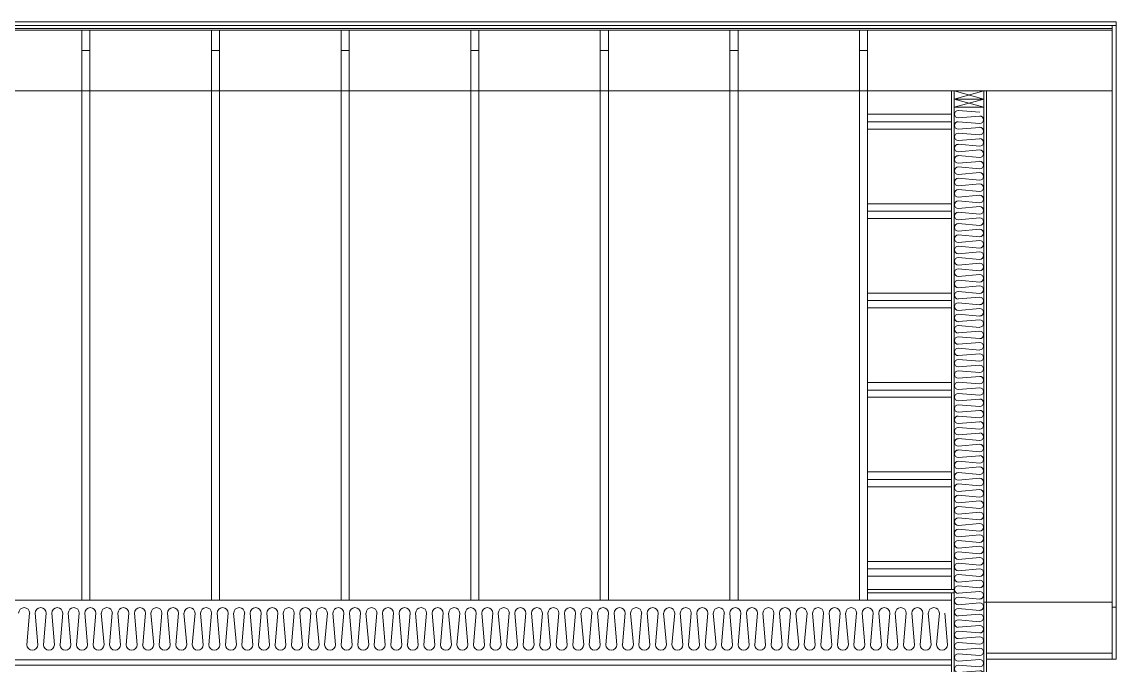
# Model space of a CAD drawing. Header units: inches. Extents: x 99 to 15695, y -7208 to 2559.
# Drawn here: x 14321.2 to 14523.8, y -3595.8 to -3476.8 of the extents above; entities that cross this region are included whole.
import ezdxf

# ---------------------------------------------------------------- set-up
doc = ezdxf.new("R2010")
doc.units = ezdxf.units.IN
doc.header["$LTSCALE"] = 96
doc.header["$MEASUREMENT"] = 0
doc.layers.add('Common', color=4, linetype='Continuous', lineweight=5)
doc.layers.add('Insulate', color=7, linetype='Continuous', lineweight=0, true_color=0x918d8e)

# ---------------------------------------------------------------- blocks, each defined once
blk = doc.blocks.new('*U381')
at = {"layer": 'Insulate', "transparency": 33554687}
for p, q in [((2.92, -0.25), (-2.92, 0.25)), ((-2.92, -1.78), (2.92, -1.27))]:
    blk.add_line(p, q, dxfattribs=at)
for centre, start, end in [((-2.92, -0.76), 90, 270), ((2.92, 0.76), 270, 90)]:
    blk.add_arc(centre, 1.02, start, end, dxfattribs=at)
blk = doc.blocks.new('*U382')
at = {"layer": 'Insulate', "color": 0, "linetype": 'ByBlock', "lineweight": -2, "transparency": 16777216}
for p in [(0, -1013.6875), (0, -1016.75), (0, -1019.8125), (0, -1022.875), (0, -1025.9375), (0, -1029), (0, -1032.0625), (0, -1035.125), (0, -1038.1875), (0, -1041.25), (0, -1044.3125), (0, -1047.375), (0, -1050.4375), (0, -1053.5), (0, -1056.5625), (0, -1059.625), (0, -1062.6875), (0, -1065.75), (0, -1068.8125), (0, -1071.875), (0, -1074.9375), (0, -1078), (0, -1081.0625), (0, -1084.125), (0, -1087.1875), (0, -1090.25), (0, -1093.3125), (0, -1096.375), (0, -1099.4375), (0, -1102.5), (0, -1105.5625), (0, -1108.625), (0, -1111.6875), (0, -1114.75), (0, -1117.8125), (0, -1120.875), (0, -1123.9375), (0, -1127), (0, -1130.0625), (0, -1133.125), (0, -1136.1875), (0, -1139.25), (0, -1142.3125), (0, -1145.375), (0, -1148.4375), (0, -1151.5), (0, -1154.5625), (0, -1157.625), (0, -1160.6875), (0, -1163.75), (0, -1166.8125), (0, -1169.875), (0, -1172.9375), (0, -1176), (0, -1179.0625), (0, -1182.125)]:
    blk.add_blockref('*U381', p, dxfattribs=at)
blk = doc.blocks.new('*U387')
at = {"layer": 'Insulate', "transparency": 33554687}
for p, q in [((2, -0.17), (-2, 0.17)), ((-2, -1.22), (2, -0.87))]:
    blk.add_line(p, q, dxfattribs=at)
for centre, start, end in [((-2, -0.52), 90, 270), ((2, 0.52), 270, 90)]:
    blk.add_arc(centre, 0.696, start, end, dxfattribs=at)
blk = doc.blocks.new('*U388')
at = {"layer": 'Insulate', "color": 0, "linetype": 'ByBlock', "lineweight": -2, "transparency": 16777216}
for p in [(0, 0), (0, -2.09), (0, -4.19), (0, -6.28), (0, -8.38), (0, -10.47), (0, -12.57), (0, -14.66), (0, -16.76), (0, -18.85), (0, -20.95), (0, -23.04), (0, -25.14), (0, -27.23), (0, -29.32), (0, -31.42), (0, -33.51), (0, -35.61), (0, -37.7), (0, -39.8), (0, -41.89), (0, -43.99), (0, -46.08), (0, -48.18), (0, -50.27), (0, -52.36), (0, -54.46), (0, -56.55), (0, -58.65), (0, -60.74), (0, -62.84), (0, -64.93), (0, -67.03), (0, -69.12), (0, -71.22), (0, -73.31), (0, -75.41), (0, -77.5), (0, -79.59), (0, -81.69), (0, -83.78), (0, -85.88), (0, -87.97), (0, -90.07), (0, -92.16), (0, -94.26), (0, -96.35), (0, -98.45), (0, -100.54), (0, -102.63), (0, -104.73), (0, -106.82), (0, -108.92), (0, -111.01), (0, -113.11), (0, -115.2), (0, -117.3), (0, -119.39), (0, -121.49), (0, -123.58)]:
    blk.add_blockref('*U387', p, dxfattribs=at)

msp = doc.modelspace()

# ---------------------------------------------------------------- linework, layer by layer
at = {"layer": 'Common'}
for p, q in [((13275.77, -3476.81), (14523.77, -3476.81)), ((13275.77, -3477.49), (14523.77, -3477.49)), ((13276.52, -3478.03), (14523.02, -3478.03)), ((13276.52, -3478.34), (14523.02, -3478.34)), ((14332.27, -3583.82), (14332.27, -3478.34)), ((14333.77, -3583.82), (14333.77, -3478.34)), ((14356.27, -3583.82), (14356.27, -3478.34)), ((14357.77, -3478.34), (14357.77, -3583.82)), ((14380.27, -3583.82), (14380.27, -3478.34)), ((14381.77, -3583.82), (14381.77, -3478.34)), ((14404.27, -3583.82), (14404.27, -3478.34)), ((14405.77, -3478.34), (14405.77, -3583.82)), ((14428.27, -3583.82), (14428.27, -3478.34)), ((14429.77, -3478.34), (14429.77, -3583.82)), ((14452.27, -3583.82), (14452.27, -3478.34)), ((14453.77, -3478.34), (14453.77, -3583.82)), ((14476.27, -3583.82), (14476.27, -3478.34)), ((14477.77, -3478.34), (14477.77, -3583.82)), ((14523.02, -3594.74), (14523.02, -3477.49)), ((14523.77, -3594.74), (14523.77, -3476.81)), ((14333.77, -3482.13), (14332.27, -3482.13)), ((14357.77, -3482.13), (14356.27, -3482.13)), ((14380.27, -3482.13), (14381.77, -3482.13)), ((14405.77, -3482.13), (14404.27, -3482.13)), ((14428.27, -3482.13), (14429.77, -3482.13)), ((14452.27, -3482.13), (14453.77, -3482.13)), ((14476.27, -3482.13), (14477.77, -3482.13)), ((14523.02, -3489.59), (13276.52, -3489.59)), ((14493.27, -3489.59), (14493.27, -3581.82)), ((14493.77, -3581.82), (14493.77, -3489.59)), ((14499.27, -3624.7), (14499.27, -3489.59)), ((14499.77, -3625.45), (14499.77, -3489.59)), ((14477.77, -3493.9), (14493.27, -3493.9)), ((14477.77, -3495.29), (14493.27, -3495.29)), ((14493.27, -3496.63), (14477.77, -3496.63)), ((14477.77, -3510.45), (14493.27, -3510.45)), ((14477.77, -3511.83), (14493.27, -3511.83)), ((14493.27, -3513.18), (14477.77, -3513.18)), ((14477.77, -3526.99), (14493.27, -3526.99)), ((14477.77, -3528.38), (14493.27, -3528.38)), ((14493.27, -3529.72), (14477.77, -3529.72)), ((14477.77, -3543.54), (14493.27, -3543.54)), ((14477.77, -3544.92), (14493.27, -3544.92)), ((14493.27, -3546.27), (14477.77, -3546.27)), ((14477.77, -3560.08), (14493.27, -3560.08)), ((14477.77, -3561.47), (14493.27, -3561.47)), ((14493.27, -3562.81), (14477.77, -3562.81)), ((14477.77, -3576.63), (14493.27, -3576.63)), ((14477.77, -3578.01), (14493.27, -3578.01)), ((14493.27, -3579.36), (14477.77, -3579.36)), ((14477.77, -3581.82), (14493.77, -3581.82)), ((14493.77, -3581.82), (14493.27, -3581.82)), ((14493.77, -3581.82), (14493.77, -3582.45)), ((14477.77, -3582.45), (14493.77, -3582.45)), ((14477.77, -3582.45), (14493.77, -3582.45)), ((14493.27, -3625.45), (14493.27, -3582.45)), ((14493.77, -3624.7), (14493.77, -3582.45)), ((14523.02, -3584.18), (14499.27, -3584.18)), ((14523.02, -3585.13), (14523.77, -3585.13)), ((14499.77, -3593.59), (14523.02, -3593.59)), ((13306.27, -3594.82), (14493.27, -3594.82)), ((13306.27, -3595.82), (14493.27, -3595.82)), ((14523.77, -3594.74), (14499.77, -3594.74))]:
    msp.add_line(p, q, dxfattribs=at)
at = {"layer": 'Common', "linetype": 'Continuous', "transparency": 33554687}
for p, q in [((14499.27, -3489.59), (14493.77, -3491.09)), ((14499.27, -3491.09), (14493.77, -3489.59)), ((14493.77, -3491.09), (14499.27, -3491.09)), ((14493.77, -3491.09), (14499.27, -3491.09)), ((14499.27, -3491.09), (14493.77, -3492.59)), ((14499.27, -3492.59), (14493.77, -3491.09)), ((14493.77, -3492.59), (14499.27, -3492.59)), ((14493.77, -3492.59), (14499.27, -3492.59)), ((14493.27, -3583.82), (13306.27, -3583.82))]:
    msp.add_line(p, q, dxfattribs=at)

# ---------------------------------------------------------------- block references
at = {"layer": 'Insulate', "extrusion": (0, 0, -1), "zscale": -1, "rotation": 180}
msp.add_blockref('*U388', (-14496.54, -3617.98), dxfattribs=at)
at = {"layer": 'Insulate', "rotation": 90.00000258223338}
msp.add_blockref('*U382', (13308.67, -3589.13), dxfattribs=at)

doc.saveas('drawing.dxf')
